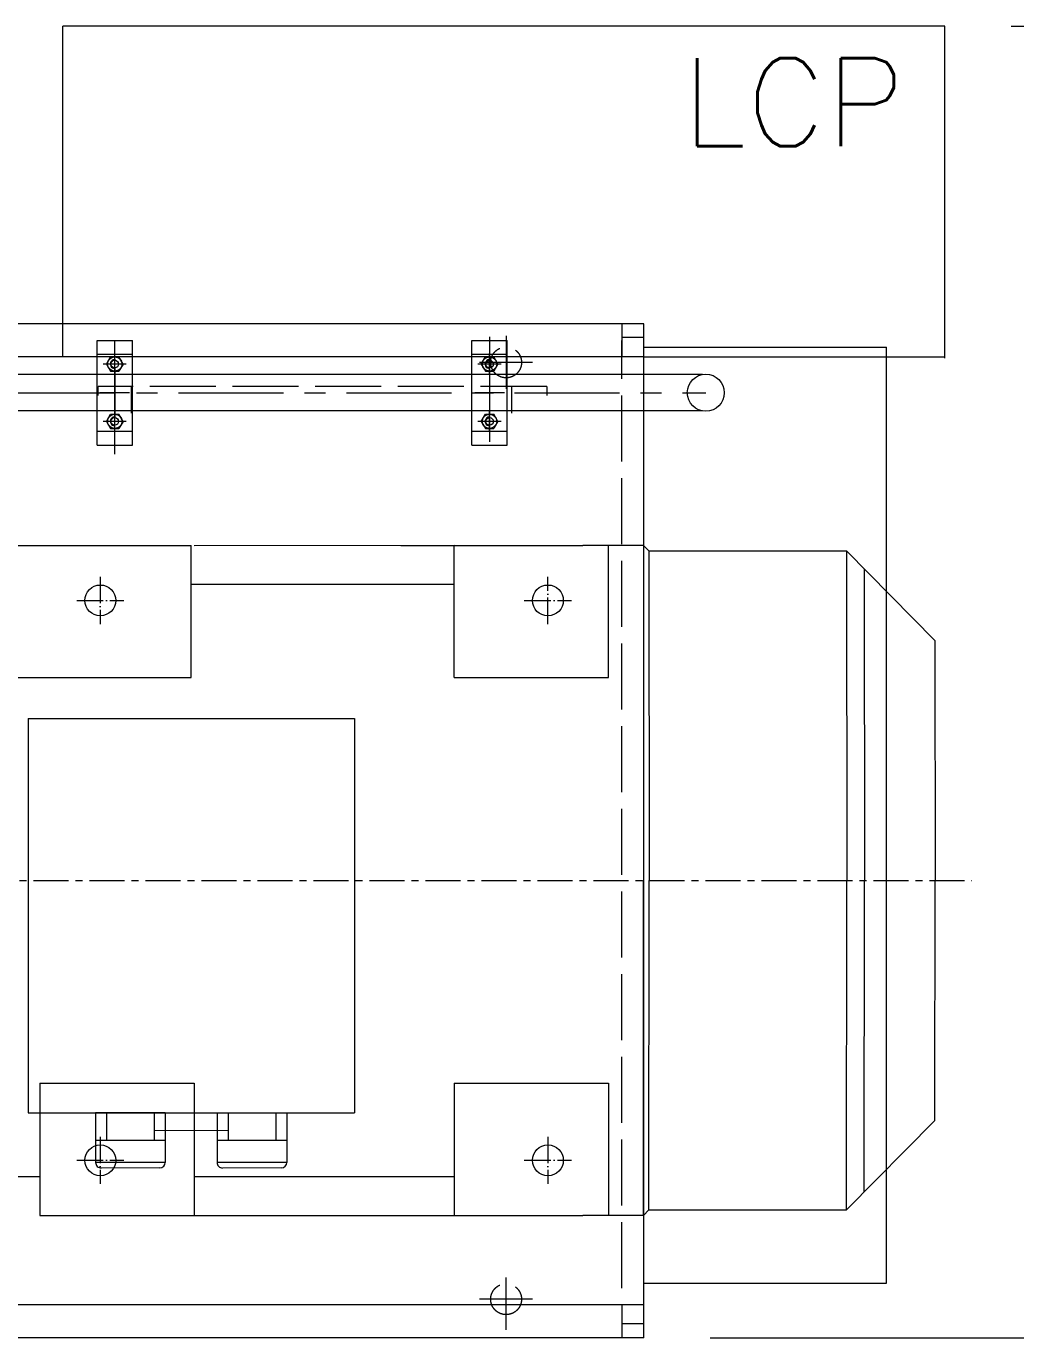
# Model space of a CAD drawing. Header units: millimetres. Extents: x 1925 to 561113, y 7411 to 433459.
# Drawn here: x 490860 to 513659, y 294231 to 324457 of the extents above; entities that cross this region are included whole.
import ezdxf

# ---------------------------------------------------------------- set-up
doc = ezdxf.new("R2010")
doc.units = ezdxf.units.MM
doc.header["$LTSCALE"] = 25.4
for name, pattern in [('ACAD_ISO02W100', [15, 12, -3]), ('ACAD_ISO04W100', [30, 24, -3, 0, -3]), ('CENTER', [50.8, 31.75, -6.35, 6.35, -6.35]), ('EB_DASHDOT', [39, 30, -3, 3, -3])]:
    doc.linetypes.add(name, pattern=pattern)
doc.layers.get('Defpoints').update_dxf_attribs({"lineweight": 5})
for name, color, linetype, lineweight in [('06___ANNOTATIONS', 7, 'Continuous', 5), ('CAXA0', 7, 'Continuous', 5), ('CAXA1', 5, 'CENTER', 5), ('CAXA3', 7, 'Continuous', 5), ('图层1', 1, 'ACAD_ISO04W100', 5), ('虚线', 6, 'ACAD_ISO02W100', 5)]:
    doc.layers.add(name, color=color, linetype=linetype, lineweight=lineweight)
doc.styles.add('Roman', font='romans')
doc.styles.get("Standard").update_dxf_attribs({"font": 'arial.ttf'})
doc.dimstyles.new('ISO-25', dxfattribs={"dimscale": 30, "dimtxt": 38.1, "dimasz": 38.1, "dimexe": 50.8, "dimexo": 50.8, "dimgap": 15.875, "dimtad": 1, "dimtih": 1, "dimtoh": 1, "dimdec": 1, "dimlfac": 0.03937, "dimdsep": 46, "dimtxsty": 'Standard', "dimcen": 63.5, "dimclrd": 7, "dimclre": 7, "dimclrt": 7, "dimadec": 0, "dimazin": 0, "dimtfac": 1, "dimtdec": 1, "dimtmove": 0, "dimatfit": 3, "dimfxl": 25.4, "dimlwd": 5, "dimlwe": 5, "dimarcsym": 0})

# ---------------------------------------------------------------- blocks, each defined once
blk = doc.blocks.new('*D27')
at = {"color": 7, "linetype": 'Continuous', "lineweight": 5, "transparency": 16777216}
for p, q in [((513549, 324457), (525191, 324457)), ((523667, 323314), (523667, 309756)), ((523667, 295374), (523667, 304613)), ((506615, 294231), (525191, 294231))]:
    blk.add_line(p, q, dxfattribs=at)
at = {"color": 7, "transparency": 16777216}
for points in [[(523477, 323314), (523858, 323314), (523667, 324457)], [(523477, 295374), (523858, 295374), (523667, 294231)]]:
    blk.add_solid(points, dxfattribs=at)
at = {"layer": 'Defpoints', "color": 0, "transparency": 16777216}
for p in [(512025, 324457), (505091, 294231), (523667, 294231)]:
    blk.add_point(p, dxfattribs=at)
at = {"color": 7, "lineweight": 5, "transparency": 16777216, "insert": (523667, 307185), "char_height": 4191, "attachment_point": 5, "style": 'Roman'}
blk.add_mtext('1190', dxfattribs=at)

msp = doc.modelspace()

# ---------------------------------------------------------------- linework, layer by layer
at = {"color": 7, "lineweight": 5}
for p, q in [((512025.38, 324457.21), (491705.42, 324457.21)), ((491705.42, 316837.23), (491705.42, 324457.21)), ((512025.38, 316806.53), (512025.38, 324457.21)), ((505091.2, 317599.23), (468261.27, 317599.23)), ((504583.2, 317599.23), (504583.2, 316836.86)), ((505091.2, 294231.27), (505091.2, 317599.23)), ((492492.86, 314805.09), (492492.86, 317218.09)), ((492492.86, 317218.09), (493305.66, 317218.09)), ((493305.66, 314805.09), (493305.66, 317218.09)), ((501128.84, 314805.09), (501128.84, 317218.09)), ((501128.84, 317218.09), (501941.64, 317218.09)), ((501941.64, 314805.09), (501941.64, 317218.09)), ((505091.2, 317281.73), (504583.2, 317281.73)), ((504583.2, 317281.73), (504583.2, 316837.23)), ((505091.2, 316837.23), (477486.79, 316837.23)), ((492492.86, 316900.59), (493305.66, 316900.59)), ((501128.84, 316900.59), (501941.64, 316900.59)), ((505091.2, 317063.34), (510678.13, 317063.34)), ((505091.2, 316837.23), (512025.38, 316837.23)), ((510678.13, 295487.23), (510678.13, 317063.34)), ((492492.86, 315122.59), (493305.66, 315122.59)), ((501128.84, 315122.59), (501941.64, 315122.59)), ((492492.86, 314805.09), (493305.66, 314805.09)), ((501128.84, 314805.09), (501941.64, 314805.09)), ((490472.29, 312493.71), (494663.28, 312493.71)), ((494663.28, 309445.72), (494663.28, 312493.71)), ((494725.61, 312493.71), (500719.99, 312494.93)), ((499489.3, 312493.71), (503680.29, 312493.71)), ((500720, 309445.72), (500719.99, 312493.71)), ((505079.9, 312493.71), (503680.29, 312493.82)), ((504276, 309445.72), (504275.98, 312493.88)), ((505079.9, 312493.71), (505083.87, 304772.13)), ((505207.04, 312366.73), (505080.04, 312493.71)), ((505206.97, 312366.81), (505210.87, 304772.13)), ((505207.04, 312366.73), (509762.75, 312366.71)), ((509762.75, 312366.71), (509766.34, 304771.17)), ((509762.75, 312366.71), (511795.72, 310303)), ((510169.34, 311953.97), (510172.74, 304771.36)), ((494663.28, 311598.93), (500719.99, 311600.16)), ((511795.72, 310303), (511798.34, 304772.13)), ((490472.29, 309445.72), (494663.28, 309445.72)), ((500720, 309445.73), (504276, 309445.72)), ((490903.95, 308505.92), (490903.95, 299412.74)), ((490903.95, 308505.92), (498422.31, 308505.92)), ((498422.31, 308505.92), (498422.31, 299412.74)), ((505079.9, 297050.54), (505083.87, 304772.13)), ((505206.97, 297177.45), (505210.87, 304772.13)), ((509762.75, 297177.54), (509766.34, 304773.09)), ((509766.34, 304773.09), (509766.34, 304773.09)), ((510169.34, 297590.29), (510172.74, 304772.9)), ((510172.74, 304772.9), (510172.74, 304772.9)), ((511795.72, 299241.25), (511798.34, 304772.13)), ((511798.34, 304772.13), (511798.34, 304772.13)), ((491169.61, 300098.54), (494725.61, 300098.54)), ((491169.61, 300098.54), (491169.61, 297050.54)), ((494725.61, 300098.54), (494725.61, 297050.54)), ((500720, 300098.54), (500719.99, 297050.54)), ((500720, 300098.54), (504276, 300098.54)), ((504276, 300098.54), (504275.98, 297050.38)), ((490903.95, 299412.74), (498422.31, 299412.74)), ((492458.35, 299412.75), (492458.25, 298270.01)), ((494064.79, 299412.73), (492458.35, 299412.75)), ((492712.35, 299412.73), (492712.29, 298779.31)), ((493810.7, 299408.4), (493810.74, 298779.3)), ((494064.7, 299408.41), (494064.77, 298272.84)), ((495256.6, 299412.75), (495256.51, 298270.01)), ((495510.6, 299412.73), (495510.55, 298779.31)), ((496608.95, 299408.4), (496608.99, 298779.3)), ((496862.95, 299408.41), (496863.02, 298272.84)), ((509762.75, 297177.54), (511795.72, 299241.25)), ((493810.72, 299011.98), (495510.57, 299011.84)), ((494064.74, 298779.3), (492458.3, 298779.31)), ((496862.99, 298779.3), (495256.55, 298779.31)), ((494064.77, 298272.84), (492458.25, 298271.31)), ((493938.04, 298145.83), (492585.52, 298143)), ((496863.02, 298272.84), (495256.51, 298271.31)), ((496736.29, 298145.83), (495383.77, 298143)), ((488782.28, 297946.39), (491169.61, 297946.39)), ((494725.61, 297945.31), (500719.99, 297944.1)), ((505207.04, 297177.53), (505080.04, 297050.54)), ((505207.04, 297177.53), (509762.75, 297177.54)), ((491169.61, 297050.54), (494725.61, 297050.54)), ((494725.61, 297050.54), (500719.99, 297049.33)), ((500719.99, 297050.54), (503680.29, 297050.54)), ((504478.13, 297050.54), (503680.65, 297049.9)), ((505080.04, 297050.54), (504478.13, 297050.54)), ((505091.2, 295487.23), (510678.13, 295487.23)), ((505091.2, 294993.27), (468261.27, 294993.27)), ((504583.2, 294993.27), (504583.2, 294231.27)), ((505091.2, 294548.77), (504583.2, 294548.77)), ((505091.2, 294231.27), (468261.27, 294231.27))]:
    msp.add_line(p, q, dxfattribs=at)
for centre, radius in [((506517.39, 316011.59), 425.96), ((492566.61, 311223.72), 355.6), ((502878.99, 311223.72), 355.6), ((492566.61, 298320.54), 355.6), ((502878.99, 298320.54), 355.6)]:
    msp.add_circle(centre, radius, dxfattribs=at)
for centre, start, end in [((492585.25, 298270), 179.99533, 270.11998), ((493937.77, 298272.83), 270.11998, 0.003609), ((495383.51, 298270), 179.99533, 270.11998), ((496736.02, 298272.83), 270.11998, 0.003609)]:
    msp.add_arc(centre, 127, start, end, dxfattribs=at)
at = {"layer": 'CAXA0', "color": 7, "lineweight": 5}
for p, q in [((492708.62, 316671.99), (492803.94, 316837.09)), ((492803.94, 316837.09), (492994.58, 316837.09)), ((493089.9, 316671.99), (492994.58, 316837.09)), ((501344.6, 316671.99), (501439.92, 316837.09)), ((501439.92, 316837.09), (501630.56, 316837.09)), ((501725.88, 316671.99), (501630.56, 316837.09)), ((492708.62, 316671.99), (492803.94, 316506.89)), ((492803.94, 316506.89), (492994.58, 316506.89)), ((493089.9, 316671.99), (492994.58, 316506.89)), ((501344.6, 316671.99), (501439.92, 316506.89)), ((501439.92, 316506.89), (501630.56, 316506.89)), ((501725.88, 316671.99), (501630.56, 316506.89)), ((492708.62, 315351.19), (492803.94, 315516.29)), ((492708.62, 315351.19), (492803.94, 315186.09)), ((492803.94, 315516.29), (492994.58, 315516.29)), ((493089.9, 315351.19), (492994.58, 315516.29)), ((493089.9, 315351.19), (492994.58, 315186.09)), ((501344.6, 315351.19), (501439.92, 315516.29)), ((501344.6, 315351.19), (501439.92, 315186.09)), ((501439.92, 315516.29), (501630.56, 315516.29)), ((501725.88, 315351.19), (501630.56, 315516.29)), ((501725.88, 315351.19), (501630.56, 315186.09)), ((492803.94, 315186.09), (492994.58, 315186.09)), ((501439.92, 315186.09), (501630.56, 315186.09))]:
    msp.add_line(p, q, dxfattribs=at)
for centre, radius in [((492899.26, 316671.99), 165.1), ((501535.24, 316671.99), 165.1), ((492899.26, 316671.99), 86.36), ((501535.24, 316671.99), 86.36), ((492899.26, 315351.19), 165.1), ((492899.26, 315351.19), 86.36), ((501535.24, 315351.19), 165.1), ((501535.24, 315351.19), 86.36)]:
    msp.add_circle(centre, radius, dxfattribs=at)
at = {"layer": 'CAXA1', "linetype": 'CENTER', "lineweight": 5, "ltscale": 3}
for p, q in [((492899.26, 314594.32), (492899.26, 317429.9)), ((492900.63, 316581.99), (492900.63, 317218.09)), ((501535.24, 317299.44), (501535.24, 314662.35)), ((501916.21, 317319.83), (501916.21, 316100.63)), ((492899.26, 316581.99), (492899.26, 315441.19)), ((502525.81, 316710.23), (501306.61, 316710.23)), ((482752.18, 316011.59), (506517.39, 316011.59)), ((493242.3, 316011.59), (492556.22, 316011.59)), ((501878.28, 316011.59), (501192.2, 316011.59)), ((501916.21, 294416.29), (501916.21, 295618.9)), ((502525.81, 295120.27), (501306.61, 295120.27))]:
    msp.add_line(p, q, dxfattribs=at)
at = {"layer": 'CAXA1', "linetype": 'EB_DASHDOT', "lineweight": 5}
for p, q in [((492899.26, 316430.69), (492899.26, 316913.29)), ((501535.24, 316430.69), (501535.24, 316913.29)), ((493166.1, 316671.99), (492632.42, 316671.99)), ((501802.08, 316671.99), (501268.4, 316671.99)), ((492899.26, 315109.89), (492899.26, 315592.49)), ((501535.24, 315109.89), (501535.24, 315592.49)), ((493166.1, 315351.19), (492632.42, 315351.19)), ((501802.08, 315351.19), (501268.4, 315351.19))]:
    msp.add_line(p, q, dxfattribs=at)
at = {"layer": 'CAXA1', "lineweight": 5}
msp.add_line((483286.31, 304772.13), (512645.86, 304772.13), dxfattribs=at)
at = {"layer": 'CAXA3', "color": 7, "linetype": 'Continuous', "lineweight": 5}
for p, q in [((506441.27, 316430.68), (487740.49, 316430.68)), ((506441.27, 315592.48), (487740.49, 315592.48))]:
    msp.add_line(p, q, dxfattribs=at)
at = {"layer": 'CAXA3', "color": 7, "lineweight": 5}
for centre in [(492899.26, 316671.99), (501535.24, 316671.99), (492899.26, 315351.19), (501535.24, 315351.19)]:
    msp.add_arc(centre, 101.6, 80, 270, dxfattribs=at)
at = {"layer": '图层1', "color": 7, "lineweight": 5}
for p, q in [((492567.03, 311766.83), (492566.99, 310680.6)), ((502879.01, 310680.6), (502878.97, 311766.83)), ((492023.89, 311223.72), (493110.12, 311223.72)), ((502335.88, 311223.72), (503422.11, 311223.72)), ((492566.63, 298863.66), (492566.59, 297777.43)), ((502879.01, 298863.66), (502878.97, 297777.43)), ((492023.5, 298320.54), (493109.73, 298320.54)), ((502335.88, 298320.54), (503422.11, 298320.54))]:
    msp.add_line(p, q, dxfattribs=at)
at = {"layer": '虚线', "color": 7, "lineweight": 5, "ltscale": 5}
for p, q in [((504583.2, 295374.27), (504583.2, 317218.23)), ((502850.86, 316151.43), (492518.23, 316151.43)), ((492518.23, 315948.23), (492518.23, 316151.43)), ((493280.22, 316151.43), (493280.22, 315541.83)), ((502043.21, 316151.43), (502043.21, 315541.83)), ((502850.86, 316151.43), (502850.86, 315948.23))]:
    msp.add_line(p, q, dxfattribs=at)
for centre in [(501916.21, 316709.86), (501916.21, 295120.27)]:
    msp.add_circle(centre, 355.6, dxfattribs=at)

# ---------------------------------------------------------------- texts
at = {"layer": '06___ANNOTATIONS', "color": 7, "linetype": 'Continuous', "lineweight": 5, "insert": (505970.07, 322706.55), "char_height": 2031.996, "width": 109153.0252, "attachment_point": 4, "style": 'Roman'}
msp.add_mtext('LCP', dxfattribs=at)

# ---------------------------------------------------------------- dimensions: what is measured, and where the dimension line sits
at = {"color": 7, "lineweight": 5}
dim = msp.add_linear_dim(base=(523667.25, 294231.27), p1=(512025.38, 324457.21), p2=(505091.2, 294231.27), angle=90, dimstyle='ISO-25', override={"dimscale": 30, "dimtxt": 139.7, "dimpost": '\\X', "dimtxsty": 'Roman', "dimtmove": 1}, dxfattribs=at)
dim.commit()
dim.dimension.update_dxf_attribs({"geometry": '*D27', "text_midpoint": (523667.25, 307184.69), "dimtype": 160})

doc.saveas('drawing.dxf')
